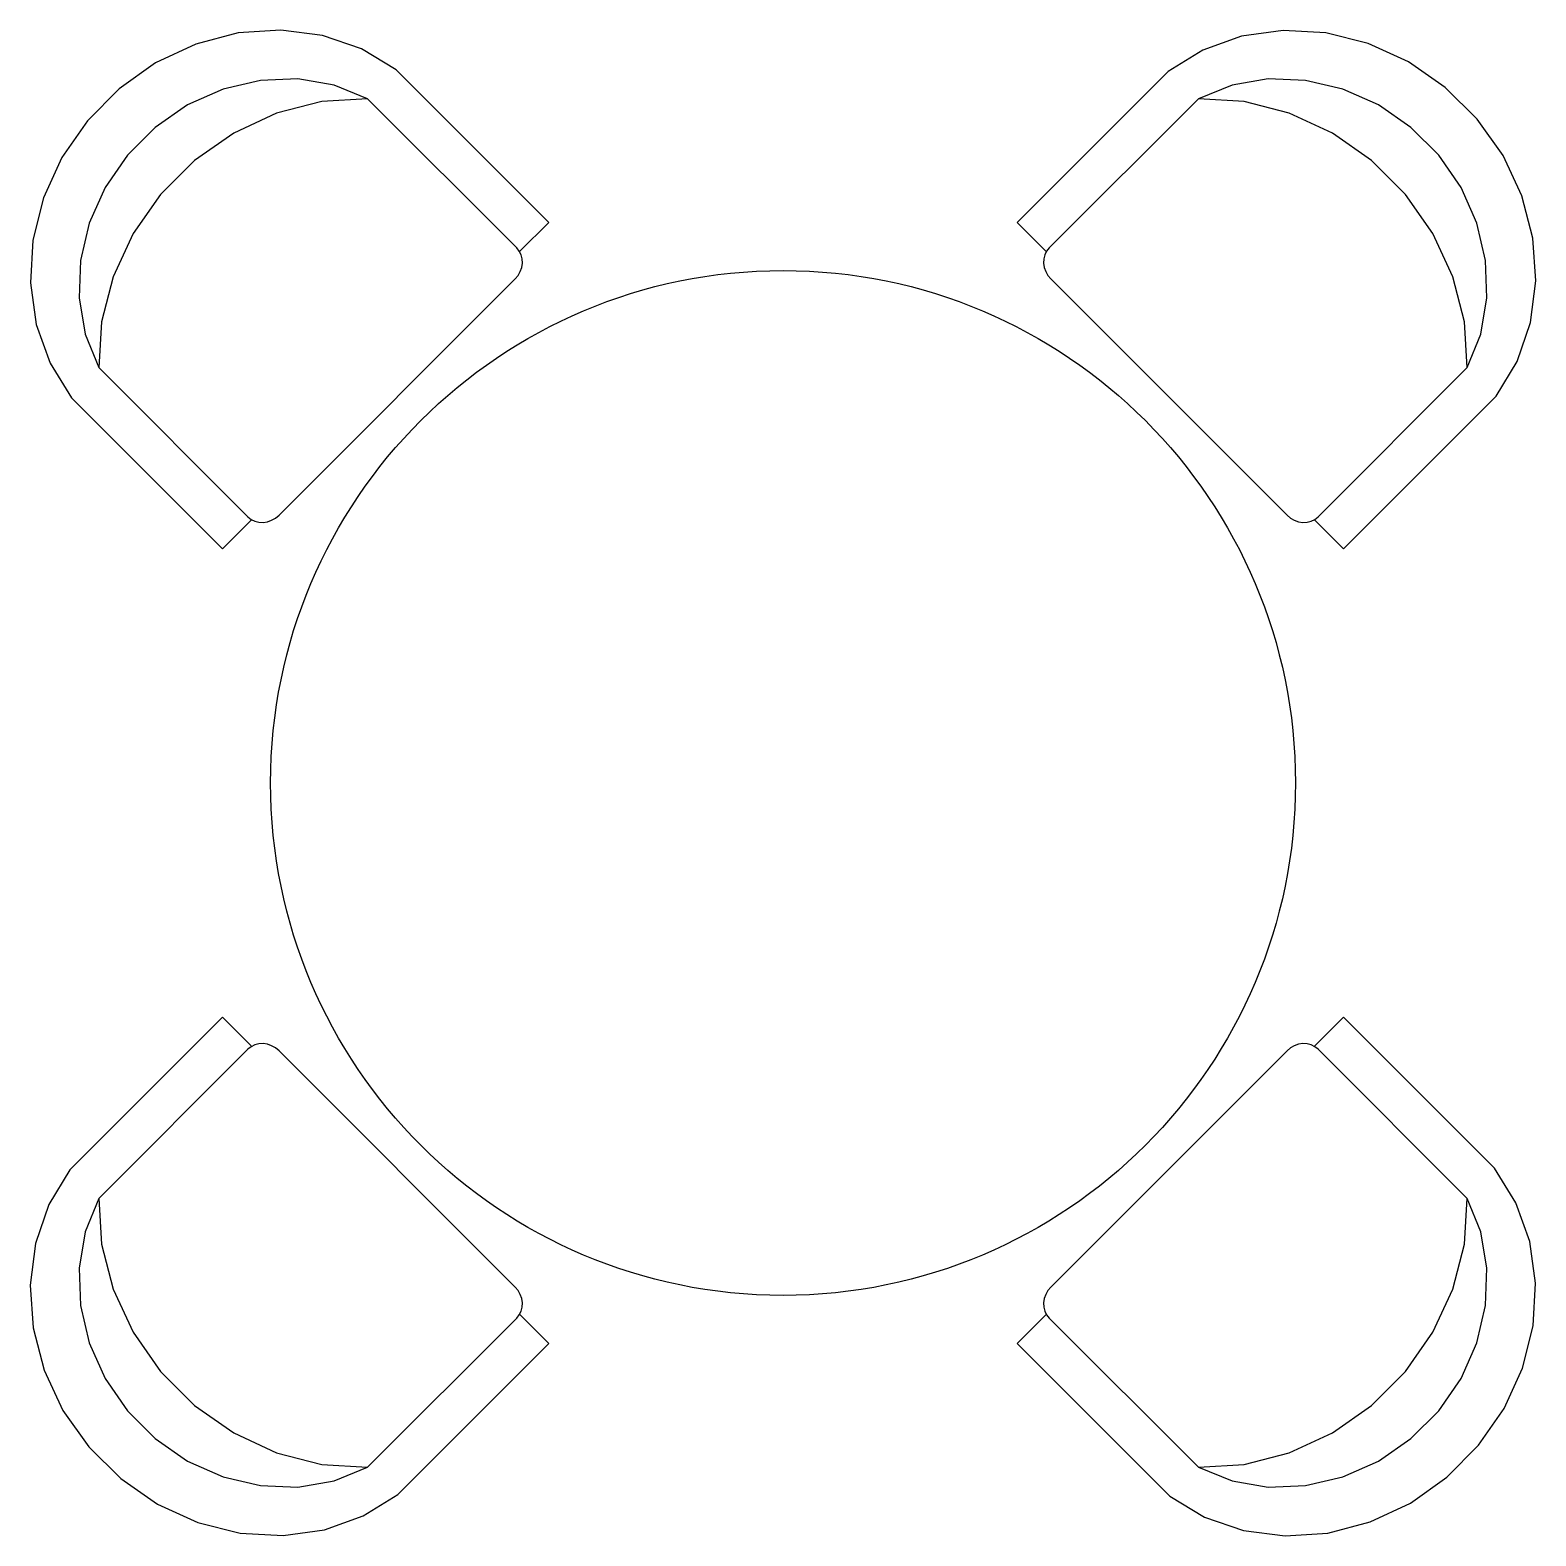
# Model space of a CAD drawing. Extents: x 311.88 to 313.2, y 170.09 to 171.41.
import ezdxf

# ---------------------------------------------------------------- set-up
doc = ezdxf.new("R2010")
doc.units = 0
doc.layers.get('0').update_dxf_attribs({"linetype": 'CONTINUOUS'})

msp = doc.modelspace()

# ---------------------------------------------------------------- linework, layer by layer
at = {"color": 0}
for p, q in [((312.3335, 171.2424), (312.1995, 171.3764)), ((312.7448, 171.2424), (312.8774, 171.375)), ((312.3054, 171.22), (312.1743, 171.3511)), ((312.773, 171.22), (312.9041, 171.3511)), ((312.3335, 171.2424), (312.3082, 171.2171)), ((312.7703, 171.2169), (312.7448, 171.2424)), ((312.304, 171.1928), (312.0966, 170.9854)), ((312.9818, 170.9854), (312.7744, 171.1928)), ((312.0693, 170.9839), (311.9382, 171.1151)), ((313.009, 170.9839), (313.1401, 171.1151)), ((312.0469, 170.9558), (311.9143, 171.0884)), ((313.0314, 170.9558), (313.1654, 171.0898)), ((312.0724, 170.9813), (312.0469, 170.9558)), ((313.0314, 170.9558), (313.0062, 170.9811)), ((312.0469, 170.5445), (311.9129, 170.4105)), ((312.0469, 170.5445), (312.0722, 170.5192)), ((313.0059, 170.519), (313.0314, 170.5445)), ((313.0314, 170.5445), (313.164, 170.4119)), ((312.0693, 170.5164), (311.9382, 170.3852)), ((313.009, 170.5164), (313.1401, 170.3852)), ((312.0966, 170.5149), (312.304, 170.3075)), ((312.7744, 170.3075), (312.9818, 170.5149)), ((312.3054, 170.2803), (312.1743, 170.1492)), ((312.308, 170.2834), (312.3335, 170.2579)), ((312.7448, 170.2579), (312.7701, 170.2832)), ((312.773, 170.2803), (312.9041, 170.1492)), ((312.3335, 170.2579), (312.201, 170.1253)), ((312.7448, 170.2579), (312.8788, 170.1239))]:
    msp.add_line(p, q, dxfattribs=at)
for points in [[(312.1995, 171.3764), (312.1689, 171.3948), (312.1347, 171.4066), (312.0981, 171.4113), (312.0606, 171.4088), (312.0235, 171.399), (311.9882, 171.3825), (311.9561, 171.3598), (311.9283, 171.3317), (311.9059, 171.2994), (311.8898, 171.264), (311.8804, 171.2268), (311.8783, 171.1893), (311.8834, 171.1528), (311.8955, 171.1187), (311.9143, 171.0884)], [(313.1654, 171.0898), (313.1839, 171.1204), (313.1956, 171.1546), (313.2003, 171.1912), (313.1978, 171.2287), (313.188, 171.2658), (313.1715, 171.3011), (313.1488, 171.3332), (313.1207, 171.361), (313.0884, 171.3834), (313.053, 171.3996), (313.0158, 171.4089), (312.9783, 171.4111), (312.9418, 171.406), (312.9078, 171.3938), (312.8774, 171.375)], [(312.1743, 171.3511), (312.1449, 171.3629), (312.1131, 171.3684), (312.0802, 171.3672), (312.0475, 171.3595), (312.0163, 171.3456), (311.9879, 171.3259), (311.9634, 171.3014), (311.9438, 171.273), (311.9298, 171.2418), (311.9221, 171.2091), (311.921, 171.1762), (311.9264, 171.1444), (311.9382, 171.1151)], [(313.1401, 171.1151), (313.1519, 171.1444), (313.1574, 171.1762), (313.1562, 171.2091), (313.1485, 171.2418), (313.1346, 171.273), (313.115, 171.3014), (313.0904, 171.3259), (313.062, 171.3456), (313.0308, 171.3595), (312.9981, 171.3672), (312.9652, 171.3684), (312.9335, 171.3629), (312.9041, 171.3511)], [(312.1743, 171.3511), (312.1342, 171.3486), (312.0945, 171.3384), (312.0568, 171.3209), (312.0223, 171.2968), (311.9925, 171.267), (311.9684, 171.2326), (311.9509, 171.1948), (311.9407, 171.1552), (311.9382, 171.1151)], [(313.1401, 171.1151), (313.1376, 171.1552), (313.1274, 171.1948), (313.1099, 171.2326), (313.0858, 171.267), (313.056, 171.2968), (313.0216, 171.3209), (312.9838, 171.3384), (312.9442, 171.3486), (312.9041, 171.3511)], [(312.304, 171.1928), (312.3065, 171.1958), (312.3085, 171.1992), (312.3097, 171.2029), (312.3103, 171.2067), (312.3101, 171.2104), (312.3092, 171.214), (312.3076, 171.2172), (312.3054, 171.22)], [(312.773, 171.22), (312.7707, 171.2172), (312.7691, 171.214), (312.7682, 171.2104), (312.768, 171.2067), (312.7686, 171.2029), (312.7699, 171.1992), (312.7718, 171.1958), (312.7744, 171.1928)], [(312.0693, 170.9839), (312.0721, 170.9817), (312.0754, 170.9801), (312.0789, 170.9792), (312.0827, 170.979), (312.0864, 170.9796), (312.0901, 170.9809), (312.0935, 170.9828), (312.0966, 170.9854)], [(312.9818, 170.9854), (312.9848, 170.9828), (312.9882, 170.9809), (312.9919, 170.9796), (312.9957, 170.979), (312.9994, 170.9792), (313.003, 170.9801), (313.0062, 170.9817), (313.009, 170.9839)], [(312.0966, 170.5149), (312.0935, 170.5175), (312.0901, 170.5194), (312.0864, 170.5207), (312.0827, 170.5213), (312.0789, 170.5211), (312.0754, 170.5202), (312.0721, 170.5186), (312.0693, 170.5164)], [(313.009, 170.5164), (313.0062, 170.5186), (313.003, 170.5202), (312.9994, 170.5211), (312.9957, 170.5213), (312.9919, 170.5207), (312.9882, 170.5194), (312.9848, 170.5175), (312.9818, 170.5149)], [(311.9129, 170.4105), (311.8945, 170.3799), (311.8827, 170.3457), (311.878, 170.3091), (311.8806, 170.2716), (311.8903, 170.2345), (311.9068, 170.1992), (311.9296, 170.1671), (311.9576, 170.1393), (311.99, 170.1169), (312.0254, 170.1007), (312.0625, 170.0914), (312.1001, 170.0892), (312.1365, 170.0943), (312.1706, 170.1065), (312.201, 170.1253)], [(312.8788, 170.1239), (312.9094, 170.1055), (312.9436, 170.0937), (312.9802, 170.089), (313.0177, 170.0915), (313.0548, 170.1013), (313.0901, 170.1178), (313.1222, 170.1405), (313.15, 170.1686), (313.1724, 170.2009), (313.1886, 170.2364), (313.1979, 170.2735), (313.2001, 170.311), (313.195, 170.3475), (313.1828, 170.3816), (313.164, 170.4119)], [(311.9382, 170.3852), (311.9264, 170.3559), (311.921, 170.3241), (311.9221, 170.2912), (311.9298, 170.2585), (311.9438, 170.2273), (311.9634, 170.1989), (311.9879, 170.1744), (312.0163, 170.1547), (312.0475, 170.1408), (312.0802, 170.1331), (312.1131, 170.1319), (312.1449, 170.1374), (312.1743, 170.1492)], [(311.9382, 170.3852), (311.9407, 170.3452), (311.9509, 170.3055), (311.9684, 170.2678), (311.9925, 170.2333), (312.0223, 170.2035), (312.0568, 170.1794), (312.0945, 170.1619), (312.1342, 170.1517), (312.1743, 170.1492)], [(312.9041, 170.1492), (312.9335, 170.1374), (312.9652, 170.1319), (312.9981, 170.1331), (313.0308, 170.1408), (313.062, 170.1547), (313.0904, 170.1744), (313.115, 170.1989), (313.1346, 170.2273), (313.1485, 170.2585), (313.1562, 170.2912), (313.1574, 170.3241), (313.1519, 170.3559), (313.1401, 170.3852)], [(312.9041, 170.1492), (312.9442, 170.1517), (312.9838, 170.1619), (313.0216, 170.1794), (313.056, 170.2035), (313.0858, 170.2333), (313.1099, 170.2678), (313.1274, 170.3055), (313.1376, 170.3452), (313.1401, 170.3852)], [(312.3054, 170.2803), (312.3076, 170.2831), (312.3092, 170.2863), (312.3101, 170.2899), (312.3103, 170.2936), (312.3097, 170.2974), (312.3085, 170.3011), (312.3065, 170.3045), (312.304, 170.3075)], [(312.7744, 170.3075), (312.7718, 170.3045), (312.7699, 170.3011), (312.7686, 170.2974), (312.768, 170.2936), (312.7682, 170.2899), (312.7691, 170.2863), (312.7707, 170.2831), (312.773, 170.2803)]]:
    msp.add_lwpolyline(points, dxfattribs=at)
msp.add_circle((312.5392, 170.7502), 0.45, dxfattribs=at)

doc.saveas('drawing.dxf')
